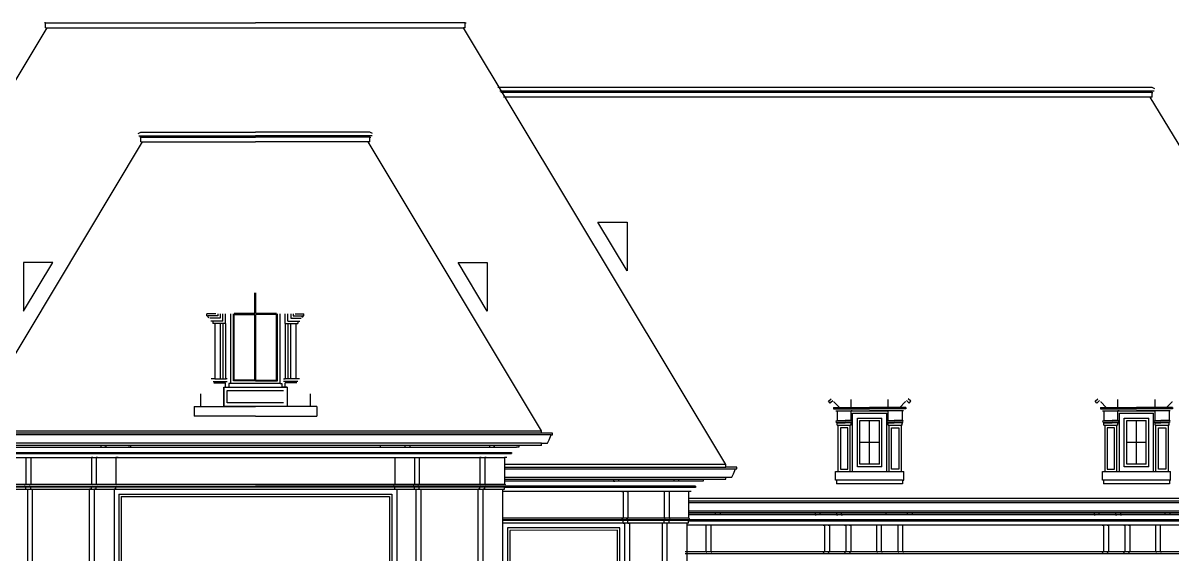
# Model space of a CAD drawing. Header units: metres. Extents: x 0 to 1539, y 0 to 641.
# Drawn here: x 674.7 to 1146.5, y 423.1 to 641.2 of the extents above; entities that cross this region are included whole.
import ezdxf

# ---------------------------------------------------------------- set-up
doc = ezdxf.new("R2010")
doc.units = ezdxf.units.M

msp = doc.modelspace()

# ---------------------------------------------------------------- linework, layer by layer
at = {"layer": 'EL-Roof'}
for p, q in [((683.87, 641.24), (683.49, 641.24)), ((683.87, 639.24), (683.87, 641.24)), ((683.87, 639.24), (684.62, 639.24)), ((856.13, 639.24), (855.38, 639.24)), ((856.13, 641.24), (856.51, 641.24)), ((856.13, 639.24), (856.13, 641.24)), ((1137.88, 614.75), (869.45, 614.75)), ((1138.98, 614.2), (1137.88, 614.75)), ((1137.88, 610.75), (1137.13, 610.75)), ((1137.88, 612.75), (1138.26, 612.75)), ((1137.88, 610.75), (1137.88, 612.75)), ((721.91, 595.83), (723.01, 596.38)), ((723.01, 596.38), (770, 596.38)), ((816.99, 596.38), (770, 596.38)), ((723.01, 594.38), (722.63, 594.38)), ((723.01, 592.38), (723.01, 594.38)), ((723.01, 592.38), (723.76, 592.38)), ((887.4, 467.78), (652.6, 467.78))]:
    msp.add_line(p, q, dxfattribs=at)
at = {"layer": 'EL-Roof', "color": 8}
for p, q in [((683.87, 641.24), (770, 641.24)), ((856.14, 641.24), (770, 641.24)), ((1138.76, 613.25), (870.35, 613.25)), ((1137.88, 612.75), (870.65, 612.75)), ((722.13, 594.88), (770, 594.88)), ((817.87, 594.88), (770, 594.88)), ((723.01, 594.38), (770, 594.38)), ((816.99, 594.38), (770, 594.38)), ((891.41, 472.03), (648.6, 472.03)), ((887.4, 472.78), (652.6, 472.78)), ((887.4, 468.64), (652.6, 468.64)), ((872.15, 458.88), (963, 458.88)), ((872.15, 458.13), (967.01, 458.13)), ((872.15, 454.74), (963, 454.74)), ((947.75, 445), (1237.38, 445)), ((947.75, 444.25), (1241.38, 444.25)), ((947.75, 440.86), (1237.38, 440.86))]:
    msp.add_line(p, q, dxfattribs=at)
at = {"layer": 'EL-Roof', "color": 1}
for p, q in [((684.62, 639.24), (855.39, 639.24)), ((1137.13, 610.75), (871.85, 610.75)), ((723.76, 592.38), (770, 592.38)), ((816.24, 592.38), (770, 592.38))]:
    msp.add_line(p, q, dxfattribs=at)
at = {"layer": 'EL-Roof'}
for points in [[(577, 459.88), (684.62, 639.24)], [(963, 459.88), (855.38, 639.24)], [(1237.38, 446), (1137.13, 610.75)], [(652.6, 473.78), (723.76, 592.38)], [(887.4, 473.78), (816.24, 592.38)], [(652.6, 473.78), (887.4, 473.78)], [(887.4, 467.78), (887.4, 468.64), (889.9, 468.64), (890.51, 469.98), (891.41, 472.03), (891.91, 472.03), (891.91, 472.78), (887.4, 472.78), (887.4, 473.78)], [(963, 459.88), (872.15, 459.88)], [(963, 453.88), (963, 454.74), (965.5, 454.74), (966.11, 456.07), (967.01, 458.13), (967.51, 458.13), (967.51, 458.88), (963, 458.88), (963, 459.88)], [(872.15, 453.88), (963, 453.88)], [(1237.38, 446), (947.75, 446)], [(947.75, 440), (1237.38, 440)]]:
    msp.add_lwpolyline(points, dxfattribs=at)
at = {"layer": 'FP-Hatch'}
for p, q in [((1022.03, 460), (1022.03, 478)), ((1131.51, 460), (1131.51, 478)), ((1026.03, 469), (1018.03, 469)), ((1135.51, 469), (1127.51, 469))]:
    msp.add_line(p, q, dxfattribs=at)
for points in [[(1027.03, 459), (1017.03, 459), (1017.03, 479), (1027.03, 479)], [(1026.03, 460), (1018.03, 460), (1018.03, 478), (1026.03, 478)], [(1026.03, 460), (1026.03, 478)], [(1027.03, 459), (1027.03, 479)], [(1136.51, 459), (1126.51, 459), (1126.51, 479), (1136.51, 479)], [(1135.51, 460), (1127.51, 460), (1127.51, 478), (1135.51, 478)], [(1135.51, 460), (1135.51, 478)], [(1136.51, 459), (1136.51, 479)]]:
    msp.add_lwpolyline(points, dxfattribs=at)
at = {"layer": 'FP-Note'}
for points in [[(910.52, 559.38), (922.52, 559.38), (922.52, 539.38), (910.52, 559.38)], [(686.85, 542.91), (674.85, 542.91), (674.85, 522.91), (686.85, 542.91)], [(853.15, 542.91), (865.15, 542.91), (865.15, 522.91), (853.15, 542.91)]]:
    msp.add_lwpolyline(points, dxfattribs=at)
at = {"layer": 'FP-Proposed Wall'}
for p, q in [((818.09, 595.83), (816.99, 596.38)), ((816.99, 592.38), (816.24, 592.38)), ((816.99, 594.38), (817.37, 594.38)), ((816.99, 592.38), (816.99, 594.38)), ((769.77, 521.97), (769.77, 530.4)), ((770.23, 521.97), (770.23, 530.4)), ((750.12, 520.91), (750.12, 521.73)), ((753.74, 521.73), (750.12, 521.73)), ((750.12, 520.91), (750.54, 520.91)), ((750.54, 520.91), (750.54, 520.49)), ((754.56, 520.91), (750.54, 520.91)), ((750.54, 520.49), (750.95, 520.29)), ((755.5, 519.97), (751.26, 519.97)), ((754.56, 521.73), (754.56, 520.91)), ((755.5, 521.73), (755.5, 519.97)), ((769.77, 521.97), (761.33, 521.97)), ((769.77, 494.61), (769.77, 521.5)), ((778.67, 521.97), (770.23, 521.97)), ((770.23, 494.61), (770.23, 521.5)), ((784.51, 521.73), (784.51, 519.97)), ((784.51, 519.97), (788.74, 519.97)), ((785.44, 521.73), (785.44, 520.91)), ((785.44, 520.91), (789.46, 520.91)), ((786.27, 521.73), (789.88, 521.73)), ((789.46, 520.49), (789.05, 520.29)), ((789.46, 520.91), (789.46, 520.49)), ((789.88, 520.91), (789.46, 520.91)), ((789.88, 520.91), (789.88, 521.73)), ((752.61, 518.84), (751.78, 518.84)), ((752.61, 518.84), (752.61, 517.75)), ((756.63, 518.84), (752.61, 518.84)), ((753.33, 517.75), (752.61, 517.75)), ((753.33, 517.75), (753.33, 495.1)), ((757.72, 517.75), (753.33, 517.75)), ((755.55, 517.75), (755.55, 495.1)), ((756.63, 517.75), (756.63, 495.1)), ((757.72, 517.75), (757.72, 495.1)), ((782.28, 517.75), (782.28, 495.1)), ((782.28, 517.75), (786.67, 517.75)), ((783.37, 518.84), (787.39, 518.84)), ((783.37, 517.75), (783.37, 495.1)), ((784.45, 517.75), (784.45, 495.1)), ((786.67, 517.75), (786.67, 495.1)), ((786.67, 517.75), (787.39, 517.75)), ((787.39, 518.84), (787.39, 517.75)), ((787.39, 518.84), (788.22, 518.84)), ((753.33, 495.1), (751.89, 495.1)), ((752.64, 494.02), (758.08, 494.02)), ((752.99, 493.48), (757.72, 493.48)), ((753.33, 495.1), (758.08, 495.1)), ((757, 491.72), (757, 483.78)), ((757, 491.72), (757.72, 491.72)), ((758.44, 495.1), (757.72, 495.1)), ((757.72, 491.72), (757.72, 493.48)), ((758.08, 494.02), (758.44, 494.02)), ((780.12, 493.17), (759.89, 493.17)), ((781.56, 495.1), (782.28, 495.1)), ((781.92, 494.02), (781.56, 494.02)), ((786.67, 495.1), (781.92, 495.1)), ((787.36, 494.02), (781.92, 494.02)), ((782.28, 491.72), (782.28, 493.48)), ((787.01, 493.48), (782.28, 493.48)), ((783.01, 491.72), (782.28, 491.72)), ((783.01, 491.72), (783.01, 483.78)), ((788.12, 495.1), (786.67, 495.1)), ((747.49, 488.97), (747.49, 483.78)), ((792.51, 488.97), (792.51, 483.78)), ((744.83, 483.78), (744.83, 479.78)), ((744.83, 483.78), (747.49, 483.78)), ((795.17, 483.78), (792.51, 483.78)), ((795.17, 483.78), (795.17, 479.78)), ((770, 479.78), (744.83, 479.78)), ((770, 479.78), (795.17, 479.78)), ((878.15, 467.78), (878.15, 467.03)), ((872.15, 462.78), (872.15, 451.78)), ((873.15, 462.78), (872.15, 462.78)), ((875.03, 464.9), (875.03, 464.4)), ((878.15, 467.03), (877.15, 467.03)), ((953.75, 453.13), (952.75, 453.13)), ((953.75, 453.88), (953.75, 453.13)), ((667.85, 449.78), (872.15, 449.78)), ((871.4, 449.78), (871.4, 340)), ((872.7, 451.5), (872.15, 451.78)), ((872.15, 450.78), (872.34, 450.78)), ((872.15, 449.78), (872.15, 450.78)), ((947.75, 448.87), (947.75, 437.87)), ((948.75, 448.87), (947.75, 448.87)), ((950.63, 451), (950.63, 450.5)), ((1221.38, 440), (947.75, 440)), ((947.75, 435.87), (871.4, 435.87)), ((948.3, 437.6), (947.75, 437.87)), ((947.75, 436.87), (947.94, 436.87)), ((947.75, 435.87), (947.75, 436.87))]:
    msp.add_line(p, q, dxfattribs=at)
at = {"layer": 'FP-Proposed Wall', "color": 1}
for p, q in [((1005.11, 485.87), (1006.19, 486.91)), ((1038.96, 485.87), (1037.88, 486.91)), ((1114.58, 485.87), (1115.66, 486.91)), ((1005.8, 485.15), (1005.11, 485.87)), ((1005.8, 485.15), (1006.16, 485.5)), ((1007.22, 485.48), (1007.4, 485.65)), ((1007.22, 483.31), (1007.22, 482.81)), ((1007.22, 483.31), (1009.66, 483.31)), ((1009.66, 483.31), (1007.4, 485.65)), ((1008.16, 482), (1008.66, 482)), ((1008.66, 482), (1008.66, 478)), ((1034.41, 483.31), (1036.67, 485.65)), ((1036.85, 483.31), (1034.41, 483.31)), ((1035.41, 482), (1035.41, 478)), ((1035.91, 482), (1035.41, 482)), ((1036.85, 485.48), (1036.67, 485.65)), ((1036.85, 483.31), (1036.85, 482.81)), ((1038.26, 485.15), (1037.9, 485.5)), ((1038.26, 485.15), (1038.96, 485.87)), ((1115.28, 485.15), (1114.58, 485.87)), ((1115.28, 485.15), (1115.64, 485.5)), ((1116.7, 485.48), (1116.88, 485.65)), ((1116.7, 483.31), (1116.7, 482.81)), ((1116.7, 483.31), (1119.13, 483.31)), ((1119.13, 483.31), (1116.88, 485.65)), ((1117.63, 482), (1118.13, 482)), ((1118.13, 482), (1118.13, 478)), ((1143.88, 483.31), (1146.14, 485.65)), ((1146.32, 483.31), (1143.88, 483.31)), ((1144.88, 482), (1144.88, 478)), ((1145.38, 482), (1144.88, 482)), ((1146.32, 485.48), (1146.14, 485.65)), ((1146.32, 483.31), (1146.32, 482.81)), ((1008.11, 477.72), (1008.66, 478)), ((1008.66, 477), (1008.47, 477)), ((1008.66, 476), (1008.66, 477)), ((1035.96, 477.72), (1035.41, 478)), ((1035.41, 477), (1035.6, 477)), ((1035.41, 476), (1035.41, 477)), ((1117.59, 477.72), (1118.13, 478)), ((1118.13, 477), (1117.95, 477)), ((1118.13, 476), (1118.13, 477)), ((1145.43, 477.72), (1144.88, 478)), ((1144.88, 477), (1145.07, 477)), ((1144.88, 476), (1144.88, 477)), ((1008.66, 476), (1009.03, 476)), ((1035.41, 476), (1035.03, 476)), ((1118.13, 476), (1118.51, 476)), ((1144.88, 476), (1144.51, 476)), ((667.85, 462.78), (872.15, 462.78)), ((1008.49, 453.5), (1008.49, 452)), ((1035.57, 453.5), (1035.57, 452)), ((1117.97, 453.5), (1117.97, 452)), ((1145.05, 453.5), (1145.05, 452)), ((947.75, 448.87), (871.4, 448.87)), ((1035.57, 452), (1008.49, 452)), ((1145.05, 452), (1117.97, 452)), ((1222.13, 435), (947, 435))]:
    msp.add_line(p, q, dxfattribs=at)
at = {"layer": 'FP-Proposed Wall', "color": 8}
for p, q in [((1006.16, 485.5), (1006.88, 486.19)), ((1037.9, 485.5), (1037.19, 486.19)), ((1115.64, 485.5), (1116.36, 486.19)), ((1007.22, 482.81), (1022.03, 482.81)), ((1036.85, 482.81), (1022.03, 482.81)), ((1116.7, 482.81), (1131.51, 482.81)), ((1146.32, 482.81), (1131.51, 482.81)), ((1008.22, 477.25), (1012.03, 477.25)), ((1008.66, 478), (1012.03, 478)), ((1008.66, 477), (1012.03, 477)), ((1014.41, 478), (1012.03, 478)), ((1014.85, 477.25), (1012.03, 477.25)), ((1014.41, 477), (1012.03, 477)), ((1029.22, 477.25), (1032.03, 477.25)), ((1029.66, 478), (1032.03, 478)), ((1029.66, 477), (1032.03, 477)), ((1035.41, 478), (1032.03, 478)), ((1035.85, 477.25), (1032.03, 477.25)), ((1035.41, 477), (1032.03, 477)), ((1117.7, 477.25), (1121.51, 477.25)), ((1118.13, 478), (1121.51, 478)), ((1118.13, 477), (1121.51, 477)), ((1123.88, 478), (1121.51, 478)), ((1124.32, 477.25), (1121.51, 477.25)), ((1123.88, 477), (1121.51, 477)), ((1138.7, 477.25), (1141.51, 477.25)), ((1139.13, 478), (1141.51, 478)), ((1139.13, 477), (1141.51, 477)), ((1144.88, 478), (1141.51, 478)), ((1145.32, 477.25), (1141.51, 477.25)), ((1144.88, 477), (1141.51, 477)), ((706.62, 467.81), (706.62, 467.06)), ((833.38, 467.81), (833.38, 467.06)), ((866.03, 467.81), (866.03, 467.06)), ((662.85, 467.03), (877.15, 467.03)), ((664.98, 464.9), (875.03, 464.9)), ((664.98, 464.4), (875.03, 464.4)), ((675.98, 464.94), (675.98, 464.44)), ((677.35, 462.81), (677.85, 462.81)), ((677.85, 462.81), (677.85, 451.81)), ((702.75, 462.81), (702.75, 451.81)), ((703.25, 462.81), (702.75, 462.81)), ((704.62, 464.94), (704.62, 464.44)), ((835.38, 464.94), (835.38, 464.44)), ((836.75, 462.81), (837.25, 462.81)), ((837.25, 462.81), (837.25, 451.81)), ((862.15, 462.81), (862.15, 451.81)), ((862.65, 462.81), (862.15, 462.81)), ((864.03, 464.94), (864.03, 464.44)), ((952.75, 453.13), (872.15, 453.13)), ((918.97, 453.88), (918.97, 453.13)), ((941.63, 453.88), (941.63, 453.13)), ((589.38, 451), (770, 451.03)), ((667.85, 451.78), (872.15, 451.78)), ((667.85, 450.78), (872.15, 450.78)), ((677.3, 451.54), (677.85, 451.81)), ((677.85, 450.81), (677.66, 450.81)), ((677.85, 449.81), (677.85, 450.81)), ((677.85, 449.81), (678.6, 449.81)), ((678.6, 340), (678.6, 449.78)), ((702.75, 449.81), (702, 449.81)), ((702, 340), (702, 449.78)), ((703.3, 451.54), (702.75, 451.81)), ((702.75, 450.81), (702.94, 450.81)), ((702.75, 449.81), (702.75, 450.81)), ((950.63, 451), (770, 451.03)), ((836.71, 451.54), (837.25, 451.81)), ((837.25, 450.81), (837.07, 450.81)), ((837.25, 449.81), (837.25, 450.81)), ((837.25, 449.81), (838, 449.81)), ((838, 340), (838, 449.78)), ((862.15, 449.81), (861.4, 449.81)), ((861.4, 340), (861.4, 449.78)), ((862.7, 451.54), (862.15, 451.81)), ((862.15, 450.81), (862.34, 450.81)), ((862.15, 449.81), (862.15, 450.81)), ((950.63, 450.5), (872.15, 450.5)), ((920.98, 451), (920.98, 450.5)), ((922.35, 448.87), (922.85, 448.87)), ((922.85, 448.87), (922.85, 437.87)), ((937.75, 448.87), (937.75, 437.87)), ((938.25, 448.87), (937.75, 448.87)), ((939.63, 451), (939.63, 450.5)), ((714, 447.78), (714, 368.86)), ((714, 447.78), (826, 447.78)), ((715, 446.78), (715, 372.72)), ((715, 446.78), (825, 446.78)), ((824.99, 446.78), (824.99, 372.72)), ((825.99, 447.78), (825.99, 368.86)), ((1227.13, 439.25), (947.75, 439.25)), ((958.69, 440), (958.69, 439.25)), ((1001.63, 440), (1001.63, 439.25)), ((1010.41, 440.04), (1010.41, 439.29)), ((1010.41, 439.29), (1010.91, 439.29)), ((1028.65, 439.29), (1028.15, 439.29)), ((1028.65, 440.04), (1028.65, 439.29)), ((1037.43, 440), (1037.43, 439.25)), ((1116.11, 440), (1116.11, 439.25)), ((1124.89, 440.04), (1124.89, 439.29)), ((1124.89, 439.29), (1125.39, 439.29)), ((1143.13, 439.29), (1142.63, 439.29)), ((1143.13, 440.04), (1143.13, 439.29)), ((947.75, 437.87), (871.4, 437.87)), ((1225, 437.12), (871.4, 437.12)), ((947.75, 436.87), (871.4, 436.87)), ((922.3, 437.6), (922.85, 437.87)), ((922.85, 435.87), (922.85, 436.87)), ((922.85, 435.87), (923.6, 435.87)), ((937.75, 435.87), (937, 435.87)), ((937, 308), (937, 435.87)), ((938.3, 437.6), (937.75, 437.87)), ((937.75, 435.87), (937.75, 436.87)), ((1225, 436.62), (947.75, 436.62)), ((954.82, 435), (954.82, 424)), ((955.32, 435), (954.82, 435)), ((956.69, 437.12), (956.69, 436.62)), ((1003.64, 437.12), (1003.64, 436.62)), ((1005.01, 435), (1005.51, 435)), ((1005.51, 435), (1005.51, 424)), ((1012.41, 437.17), (1012.41, 436.67)), ((1013.78, 435.04), (1014.28, 435.04)), ((1014.28, 435.04), (1014.28, 424.04)), ((1025.28, 435.04), (1024.78, 435.04)), ((1024.78, 435.04), (1024.78, 424.04)), ((1026.65, 437.17), (1026.65, 436.67)), ((1033.55, 435), (1033.55, 424)), ((1034.05, 435), (1033.55, 435)), ((1035.43, 437.12), (1035.43, 436.62)), ((1118.11, 437.12), (1118.11, 436.62)), ((1119.49, 435), (1119.99, 435)), ((1119.99, 435), (1119.99, 424)), ((1126.89, 437.17), (1126.89, 436.67)), ((1128.26, 435.04), (1128.76, 435.04)), ((1128.76, 435.04), (1128.76, 424.04)), ((1139.76, 435.04), (1139.26, 435.04)), ((1139.26, 435.04), (1139.26, 424.04)), ((1141.13, 437.17), (1141.13, 436.67)), ((1222.13, 424), (946.38, 424)), ((1222.57, 423.25), (946.38, 423.25)), ((955.37, 423.72), (954.82, 424)), ((1004.96, 423.72), (1005.51, 424)), ((1013.73, 423.77), (1014.28, 424.04)), ((1025.33, 423.77), (1024.78, 424.04)), ((1034.1, 423.72), (1033.55, 424)), ((1119.44, 423.72), (1119.99, 424)), ((1128.21, 423.77), (1128.76, 424.04)), ((1139.81, 423.77), (1139.26, 424.04))]:
    msp.add_line(p, q, dxfattribs=at)
at = {"layer": 'FP-Proposed Wall'}
for points in [[(756.63, 518.84), (756.63, 521.73)], [(757.72, 517.75), (757.72, 521.73)], [(759.89, 493.17), (759.89, 521.73)], [(770, 494.25), (760.97, 494.25), (760.97, 521.73)], [(770, 494.61), (761.33, 494.61), (761.33, 521.5), (769.77, 521.5)], [(770, 494.25), (779.03, 494.25), (779.03, 521.73)], [(770, 494.61), (778.67, 494.61), (778.67, 521.5), (770.23, 521.5)], [(780.12, 493.17), (780.12, 521.73)], [(782.28, 517.75), (782.28, 521.73)], [(783.37, 518.84), (783.37, 521.73)], [(780.84, 491.72), (783.01, 491.72), (783.01, 483.78), (757, 483.78), (757, 491.72), (759.16, 491.72)], [(757.72, 491.72), (759.16, 491.72)], [(759.89, 493.17), (759.16, 493.17), (759.16, 491.72)], [(759.16, 491.72), (780.84, 491.72)], [(780.12, 493.17), (780.84, 493.17), (780.84, 491.72)], [(782.28, 491.72), (780.84, 491.72)], [(781.56, 485.22), (758.44, 485.22), (758.44, 490.28), (781.56, 490.28)], [(747.49, 483.78), (770, 483.78)], [(792.51, 483.78), (770, 483.78)], [(947, 435.87), (947, 308)]]:
    msp.add_lwpolyline(points, dxfattribs=at)
at = {"layer": 'FP-Proposed Wall', "color": 1}
for points in [[(1015.03, 457), (1015.03, 481), (1029.03, 481)], [(1029.03, 457), (1029.03, 481)], [(1124.51, 457), (1124.51, 481), (1138.51, 481)], [(1138.51, 457), (1138.51, 481)], [(1009.03, 476), (1009.03, 457)], [(1035.03, 476), (1035.03, 457)], [(1118.51, 476), (1118.51, 457)], [(1144.51, 476), (1144.51, 457)], [(1008.49, 453.5), (1008.03, 453.5), (1008.03, 457), (1036.03, 457)], [(1035.57, 453.5), (1036.03, 453.5), (1036.03, 457)], [(1117.97, 453.5), (1117.51, 453.5), (1117.51, 457), (1145.51, 457)], [(1145.05, 453.5), (1145.51, 453.5), (1145.51, 457)]]:
    msp.add_lwpolyline(points, dxfattribs=at)
at = {"layer": 'FP-Proposed Wall', "color": 8}
for points in [[(1010.03, 458), (1013.03, 458), (1013.03, 475), (1010.03, 475)], [(1034.03, 458), (1031.03, 458), (1031.03, 475), (1034.03, 475)], [(1119.51, 458), (1122.51, 458), (1122.51, 475), (1119.51, 475)], [(1143.51, 458), (1140.51, 458), (1140.51, 475), (1143.51, 475)], [(919.6, 433.88), (873.4, 433.86), (873.4, 417.08), (919.6, 417.1)], [(918.6, 432.88), (874.4, 432.86), (874.4, 418.08), (918.6, 418.1)]]:
    msp.add_lwpolyline(points, close=True, dxfattribs=at)
msp.add_lwpolyline([(923.6, 308), (923.6, 435.87)], dxfattribs=at)
at = {"layer": 'FP-Roof', "color": 83}
for p, q in [((1014.41, 483.31), (1014.41, 486.6)), ((1029.66, 483.31), (1029.66, 486.6)), ((1123.88, 483.31), (1123.88, 486.6)), ((1139.13, 483.31), (1139.13, 486.6)), ((1008.66, 482), (1022.03, 482)), ((1009.66, 483.31), (1022.03, 483.31)), ((1014.41, 478), (1014.41, 482)), ((1014.91, 482), (1014.41, 482)), ((1015.85, 483.31), (1015.85, 482.81)), ((1034.41, 483.31), (1022.03, 483.31)), ((1035.41, 482), (1022.03, 482)), ((1028.22, 483.31), (1028.22, 482.81)), ((1029.16, 482), (1029.66, 482)), ((1029.66, 478), (1029.66, 482)), ((1118.13, 482), (1131.51, 482)), ((1119.13, 483.31), (1131.51, 483.31)), ((1123.88, 478), (1123.88, 482)), ((1124.38, 482), (1123.88, 482)), ((1125.32, 483.31), (1125.32, 482.81)), ((1143.88, 483.31), (1131.51, 483.31)), ((1144.88, 482), (1131.51, 482)), ((1137.7, 483.31), (1137.7, 482.81)), ((1138.63, 482), (1139.13, 482)), ((1139.13, 478), (1139.13, 482)), ((1014.96, 477.72), (1014.41, 478)), ((1014.41, 477), (1014.6, 477)), ((1014.41, 476), (1014.41, 477)), ((1029.11, 477.72), (1029.66, 478)), ((1029.66, 477), (1029.47, 477)), ((1029.66, 476), (1029.66, 477)), ((1124.43, 477.72), (1123.88, 478)), ((1123.88, 477), (1124.07, 477)), ((1123.88, 476), (1123.88, 477)), ((1138.59, 477.72), (1139.13, 478)), ((1139.13, 477), (1138.95, 477)), ((1139.13, 476), (1139.13, 477)), ((1009.03, 476), (1014.03, 476)), ((1014.41, 476), (1014.03, 476)), ((1029.66, 476), (1030.03, 476)), ((1030.03, 476), (1035.03, 476)), ((1118.51, 476), (1123.51, 476)), ((1123.88, 476), (1123.51, 476)), ((1139.13, 476), (1139.51, 476)), ((1139.51, 476), (1144.51, 476)), ((1035.57, 453.5), (1008.49, 453.5)), ((1145.05, 453.5), (1117.97, 453.5))]:
    msp.add_line(p, q, dxfattribs=at)
for points in [[(1014.41, 482), (1014.41, 482), (1029.66, 482)], [(1029.66, 482), (1029.66, 482)], [(1123.88, 482), (1123.88, 482), (1139.13, 482)], [(1139.13, 482), (1139.13, 482)], [(1014.03, 457), (1014.03, 476)], [(1030.03, 457), (1030.03, 476)], [(1123.51, 457), (1123.51, 476)], [(1139.51, 457), (1139.51, 476)]]:
    msp.add_lwpolyline(points, dxfattribs=at)
at = {"layer": 'FP-Stair'}
for p, q in [((708.62, 467.81), (708.62, 467.06)), ((718.75, 467.78), (718.75, 467.03)), ((821.25, 467.78), (821.25, 467.03)), ((831.38, 467.81), (831.38, 467.06)), ((868.03, 467.81), (868.03, 467.06)), ((675.35, 462.81), (675.85, 462.81)), ((675.85, 462.81), (675.85, 451.81)), ((704.75, 462.81), (704.75, 451.81)), ((705.25, 462.81), (704.75, 462.81)), ((706.62, 464.94), (706.62, 464.44)), ((708.62, 467.06), (708.12, 467.06)), ((712.75, 462.78), (712.75, 451.78)), ((713.75, 462.78), (712.75, 462.78)), ((715.62, 464.9), (715.62, 464.4)), ((718.75, 467.03), (717.75, 467.03)), ((821.25, 467.03), (822.25, 467.03)), ((824.38, 464.9), (824.38, 464.4)), ((826.25, 462.78), (827.25, 462.78)), ((827.25, 462.78), (827.25, 451.78)), ((831.38, 467.06), (831.88, 467.06)), ((833.38, 464.94), (833.38, 464.44)), ((834.75, 462.81), (835.25, 462.81)), ((835.25, 462.81), (835.25, 451.81)), ((864.15, 462.81), (864.15, 451.81)), ((864.65, 462.81), (864.15, 462.81)), ((866.03, 464.94), (866.03, 464.44)), ((868.03, 467.06), (867.53, 467.06)), ((916.97, 453.88), (916.97, 453.13)), ((916.97, 453.13), (917.47, 453.13)), ((943.63, 453.13), (943.13, 453.13)), ((943.63, 453.88), (943.63, 453.13)), ((675.3, 451.54), (675.85, 451.81)), ((675.85, 450.81), (675.66, 450.81)), ((675.85, 449.81), (675.85, 450.81)), ((675.85, 449.81), (676.6, 449.81)), ((676.6, 340), (676.6, 449.78)), ((704.75, 449.81), (704, 449.81)), ((704, 340), (704, 449.78)), ((705.3, 451.54), (704.75, 451.81)), ((704.75, 450.81), (704.94, 450.81)), ((704.75, 449.81), (704.75, 450.81)), ((712, 449.78), (712, 340)), ((712.75, 449.78), (712, 449.78)), ((713.3, 451.5), (712.75, 451.78)), ((712.75, 450.78), (712.94, 450.78)), ((712.75, 449.78), (712.75, 450.78)), ((826.71, 451.5), (827.25, 451.78)), ((827.25, 450.78), (827.07, 450.78)), ((827.25, 449.78), (827.25, 450.78)), ((827.25, 449.78), (828, 449.78)), ((828, 449.78), (828, 340)), ((834.71, 451.54), (835.25, 451.81)), ((835.25, 450.81), (835.07, 450.81)), ((835.25, 449.81), (835.25, 450.81)), ((835.25, 449.81), (836, 449.81)), ((836, 340), (836, 449.78)), ((864.15, 449.81), (863.4, 449.81)), ((863.4, 340), (863.4, 449.78)), ((864.7, 451.54), (864.15, 451.81)), ((864.15, 450.81), (864.34, 450.81)), ((864.15, 449.81), (864.15, 450.81)), ((918.98, 451), (918.98, 450.5)), ((920.35, 448.87), (920.85, 448.87)), ((920.85, 448.87), (920.85, 437.87)), ((939.75, 448.87), (939.75, 437.87)), ((940.25, 448.87), (939.75, 448.87)), ((941.63, 451), (941.63, 450.5)), ((960.69, 439.25), (960.19, 439.25)), ((960.69, 440), (960.69, 439.25)), ((999.63, 440), (999.63, 439.25)), ((999.63, 439.25), (1000.13, 439.25)), ((1008.41, 440.04), (1008.41, 439.29)), ((1008.41, 439.29), (1008.91, 439.29)), ((1039.43, 439.25), (1038.93, 439.25)), ((1039.43, 440), (1039.43, 439.25)), ((1114.11, 440), (1114.11, 439.25)), ((1114.11, 439.25), (1114.61, 439.25)), ((1122.89, 440.04), (1122.89, 439.29)), ((1122.89, 439.29), (1123.39, 439.29)), ((1145.13, 439.29), (1144.63, 439.29)), ((1145.13, 440.04), (1145.13, 439.29)), ((920.3, 437.6), (920.85, 437.87)), ((920.85, 436.87), (920.66, 436.87)), ((920.85, 435.87), (920.85, 436.87)), ((920.85, 435.87), (921.6, 435.87)), ((921.6, 308), (921.6, 435.87)), ((939.75, 435.87), (939, 435.87)), ((939, 308), (939, 435.87)), ((940.3, 437.6), (939.75, 437.87)), ((939.75, 436.87), (939.94, 436.87)), ((939.75, 435.87), (939.75, 436.87)), ((956.82, 435), (956.82, 424)), ((957.32, 435), (956.82, 435)), ((958.69, 437.12), (958.69, 436.62)), ((1001.64, 437.12), (1001.64, 436.62)), ((1003.01, 435), (1003.51, 435)), ((1003.51, 435), (1003.51, 424)), ((1010.41, 437.17), (1010.41, 436.67)), ((1011.78, 435.04), (1012.28, 435.04)), ((1012.28, 435.04), (1012.28, 424.04)), ((1027.28, 435.04), (1026.78, 435.04)), ((1026.78, 435.04), (1026.78, 424.04)), ((1028.65, 437.17), (1028.65, 436.67)), ((1035.55, 435), (1035.55, 424)), ((1036.05, 435), (1035.55, 435)), ((1037.43, 437.12), (1037.43, 436.62)), ((1116.11, 437.12), (1116.11, 436.62)), ((1117.49, 435), (1117.99, 435)), ((1117.99, 435), (1117.99, 424)), ((1124.89, 437.17), (1124.89, 436.67)), ((1126.26, 435.04), (1126.76, 435.04)), ((1126.76, 435.04), (1126.76, 424.04)), ((1141.76, 435.04), (1141.26, 435.04)), ((1141.26, 435.04), (1141.26, 424.04)), ((1143.13, 437.17), (1143.13, 436.67)), ((957.37, 423.72), (956.82, 424)), ((1002.96, 423.72), (1003.51, 424)), ((1011.73, 423.77), (1012.28, 424.04)), ((1027.33, 423.77), (1026.78, 424.04)), ((1036.1, 423.72), (1035.55, 424)), ((1117.44, 423.72), (1117.99, 424)), ((1126.21, 423.77), (1126.76, 424.04)), ((1141.81, 423.77), (1141.26, 424.04))]:
    msp.add_line(p, q, dxfattribs=at)

doc.saveas('drawing.dxf')
